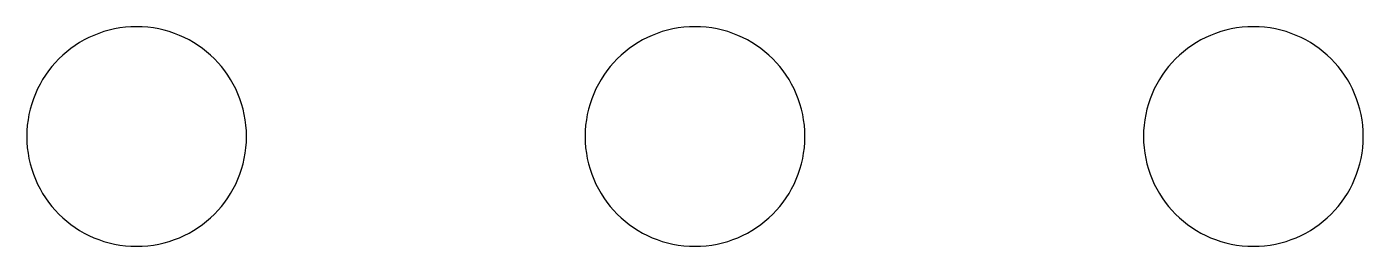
# Model space of a CAD drawing. Extents: x 9.19 to 15.27, y -19.43 to -18.43.
import ezdxf

# ---------------------------------------------------------------- set-up
doc = ezdxf.new("R2010")
doc.units = 0
doc.layers.add('LAYER_1', color=7, linetype='CONTINUOUS')

# ---------------------------------------------------------------- blocks, each defined once
blk = doc.blocks.new('BLOCK_2')
at = {"layer": 'LAYER_1', "color": 93}
for points in [[(10.194, -18.9319), (10.194, -19.0009), (10.18, -19.0667), (10.1547, -19.1265), (10.1294, -19.1863), (10.0928, -19.2402), (10.0475, -19.2854), (10.0023, -19.3307), (9.9484, -19.3673), (9.8886, -19.3926), (9.8288, -19.4179), (9.763, -19.4319), (9.694, -19.4319), (9.6249, -19.4319), (9.5592, -19.4179), (9.4994, -19.3926), (9.4395, -19.3673), (9.3857, -19.3307), (9.3404, -19.2854), (9.2952, -19.2402), (9.2586, -19.1863), (9.2333, -19.1265), (9.208, -19.0667), (9.194, -19.0009), (9.194, -18.9319), (9.194, -18.8628), (9.208, -18.7971), (9.2333, -18.7373), (9.2586, -18.6774), (9.2952, -18.6236), (9.3404, -18.5783), (9.3857, -18.5331), (9.4395, -18.4965), (9.4994, -18.4712), (9.5592, -18.4459), (9.6249, -18.4319), (9.694, -18.4319), (9.763, -18.4319), (9.8288, -18.4459), (9.8886, -18.4712), (9.9484, -18.4965), (10.0023, -18.5331), (10.0475, -18.5783), (10.0928, -18.6236), (10.1294, -18.6774), (10.1547, -18.7373), (10.18, -18.7971), (10.194, -18.8628), (10.194, -18.9319)], [(12.734, -18.9319), (12.734, -19.0009), (12.72, -19.0667), (12.6947, -19.1265), (12.6694, -19.1863), (12.6328, -19.2402), (12.5875, -19.2854), (12.5423, -19.3307), (12.4884, -19.3673), (12.4286, -19.3926), (12.3688, -19.4179), (12.303, -19.4319), (12.234, -19.4319), (12.1649, -19.4319), (12.0992, -19.4179), (12.0394, -19.3926), (11.9795, -19.3673), (11.9257, -19.3307), (11.8804, -19.2854), (11.8352, -19.2402), (11.7986, -19.1863), (11.7733, -19.1265), (11.748, -19.0667), (11.734, -19.0009), (11.734, -18.9319), (11.734, -18.8628), (11.748, -18.7971), (11.7733, -18.7373), (11.7986, -18.6774), (11.8352, -18.6236), (11.8804, -18.5783), (11.9257, -18.5331), (11.9795, -18.4965), (12.0394, -18.4712), (12.0992, -18.4459), (12.1649, -18.4319), (12.234, -18.4319), (12.303, -18.4319), (12.3688, -18.4459), (12.4286, -18.4712), (12.4884, -18.4965), (12.5423, -18.5331), (12.5875, -18.5783), (12.6328, -18.6236), (12.6694, -18.6774), (12.6947, -18.7373), (12.72, -18.7971), (12.734, -18.8628), (12.734, -18.9319)], [(15.274, -18.9319), (15.274, -19.0009), (15.26, -19.0667), (15.2347, -19.1265), (15.2094, -19.1863), (15.1728, -19.2402), (15.1275, -19.2854), (15.0823, -19.3307), (15.0284, -19.3673), (14.9686, -19.3926), (14.9088, -19.4179), (14.843, -19.4319), (14.774, -19.4319), (14.7049, -19.4319), (14.6392, -19.4179), (14.5794, -19.3926), (14.5195, -19.3673), (14.4657, -19.3307), (14.4204, -19.2854), (14.3752, -19.2402), (14.3386, -19.1863), (14.3133, -19.1265), (14.288, -19.0667), (14.274, -19.0009), (14.274, -18.9319), (14.274, -18.8628), (14.288, -18.7971), (14.3133, -18.7373), (14.3386, -18.6774), (14.3752, -18.6236), (14.4204, -18.5783), (14.4657, -18.5331), (14.5195, -18.4965), (14.5794, -18.4712), (14.6392, -18.4459), (14.7049, -18.4319), (14.774, -18.4319), (14.843, -18.4319), (14.9088, -18.4459), (14.9686, -18.4712), (15.0284, -18.4965), (15.0823, -18.5331), (15.1275, -18.5783), (15.1728, -18.6236), (15.2094, -18.6774), (15.2347, -18.7373), (15.26, -18.7971), (15.274, -18.8628), (15.274, -18.9319)]]:
    blk.add_open_spline(points, degree=3, knots=[0, 0, 0, 0, 1, 1, 1, 2, 2, 2, 3, 3, 3, 4, 4, 4, 5, 5, 5, 6, 6, 6, 7, 7, 7, 8, 8, 8, 9, 9, 9, 10, 10, 10, 11, 11, 11, 12, 12, 12, 13, 13, 13, 14, 14, 14, 15, 15, 15, 16, 16, 16, 16], dxfattribs=at)

msp = doc.modelspace()

# ---------------------------------------------------------------- block references
at = {"layer": 'LAYER_1'}
msp.add_blockref('BLOCK_2', (0, 0), dxfattribs=at)

doc.saveas('drawing.dxf')
